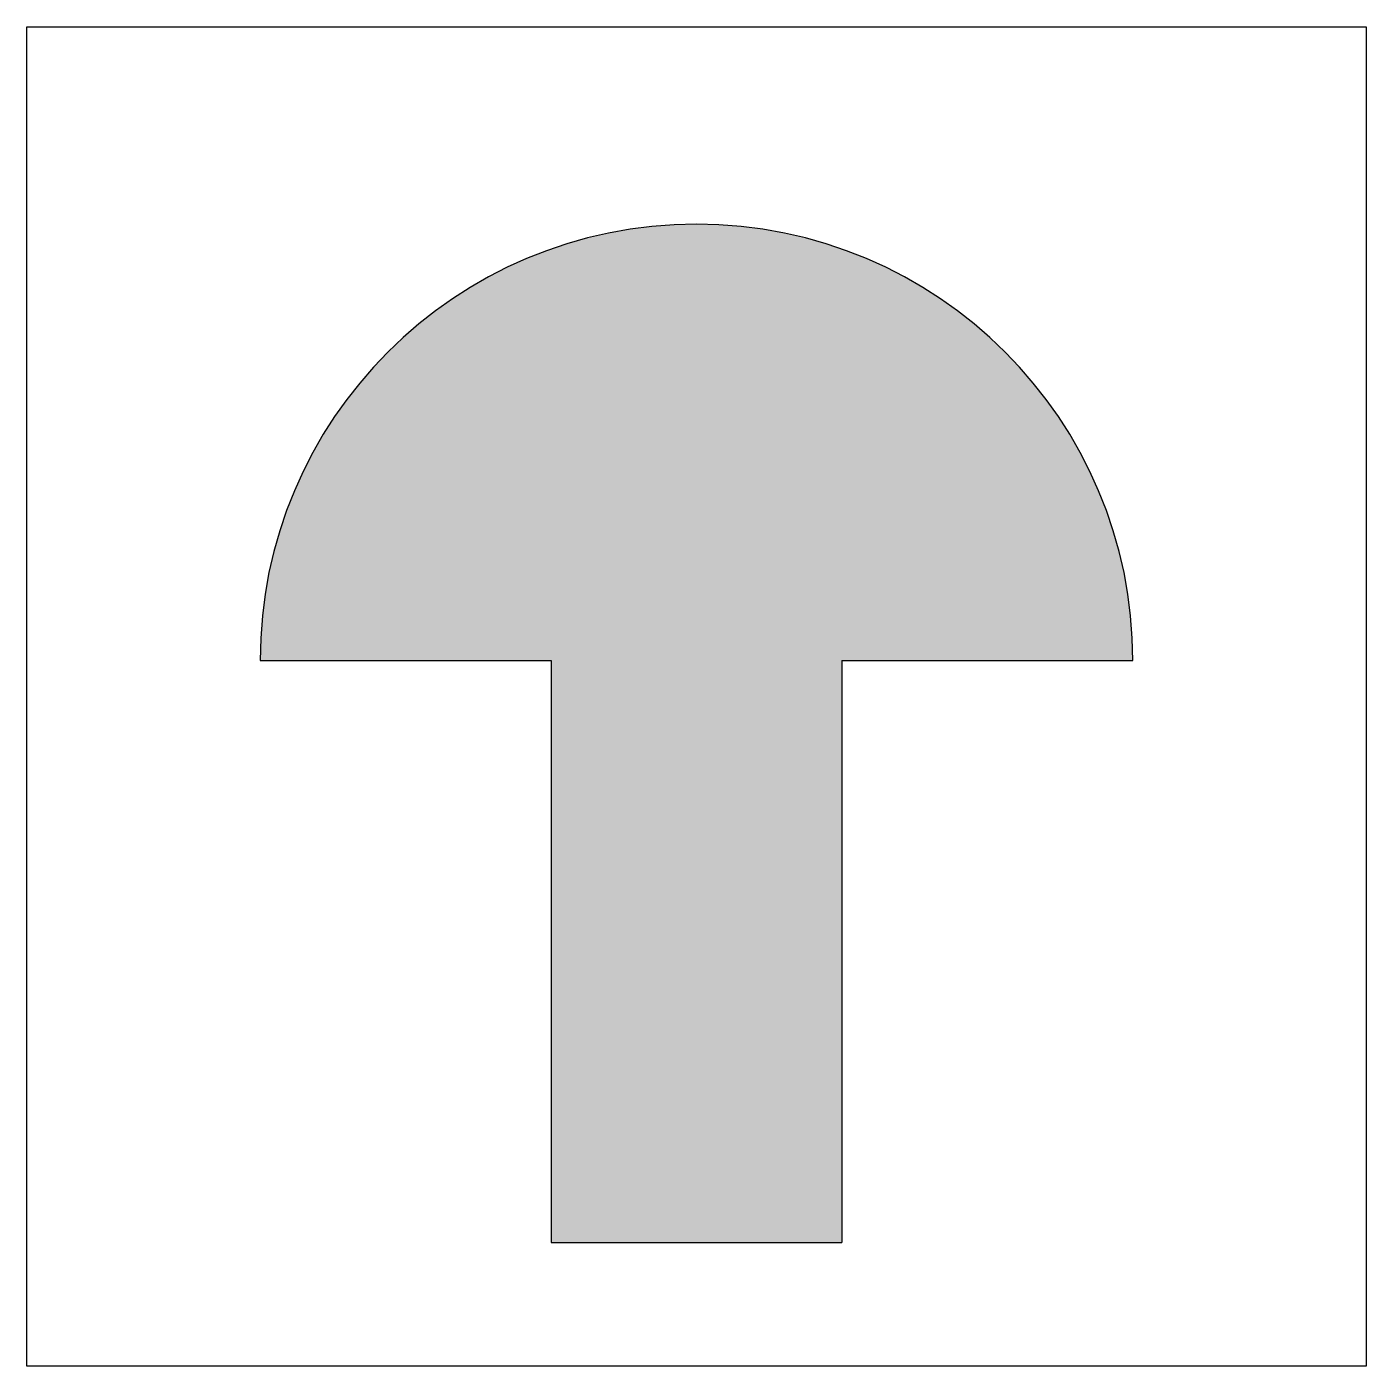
# Model space of a CAD drawing. Extents: x -0.096 to 0.096, y 0 to 0.192.
import ezdxf

# ---------------------------------------------------------------- set-up
doc = ezdxf.new("R2010")
doc.units = 0
doc.header["$MEASUREMENT"] = 0
doc.layers.get('0').update_dxf_attribs({"linetype": 'CONTINUOUS'})

msp = doc.modelspace()

# ---------------------------------------------------------------- hatches: boundary and pattern name
msp.add_hatch(color=256).paths.add_polyline_path([(-0.0625, 0.10106), (-0.02083, 0.10106), (-0.02083, 0.01773), (0.02083, 0.01773), (0.02083, 0.10106), (0.0625, 0.10106, 1)])

# ---------------------------------------------------------------- linework, layer by layer
for p, q in [((-0.09592, 0.19184), (0.09592, 0.19184)), ((-0.09592, 0), (-0.09592, 0.19184)), ((0.09592, 0.19184), (0.09592, 0)), ((-0.0625, 0.10106), (-0.02083, 0.10106)), ((-0.02083, 0.10106), (-0.02083, 0.01773)), ((0.02083, 0.10106), (0.02083, 0.01773)), ((0.02083, 0.10106), (0.0625, 0.10106)), ((-0.02083, 0.01773), (0.02083, 0.01773)), ((0.09592, 0), (-0.09592, 0))]:
    msp.add_line(p, q)
msp.add_arc((0, 0.10106), 0.0625, 0, 180)

doc.saveas('drawing.dxf')
